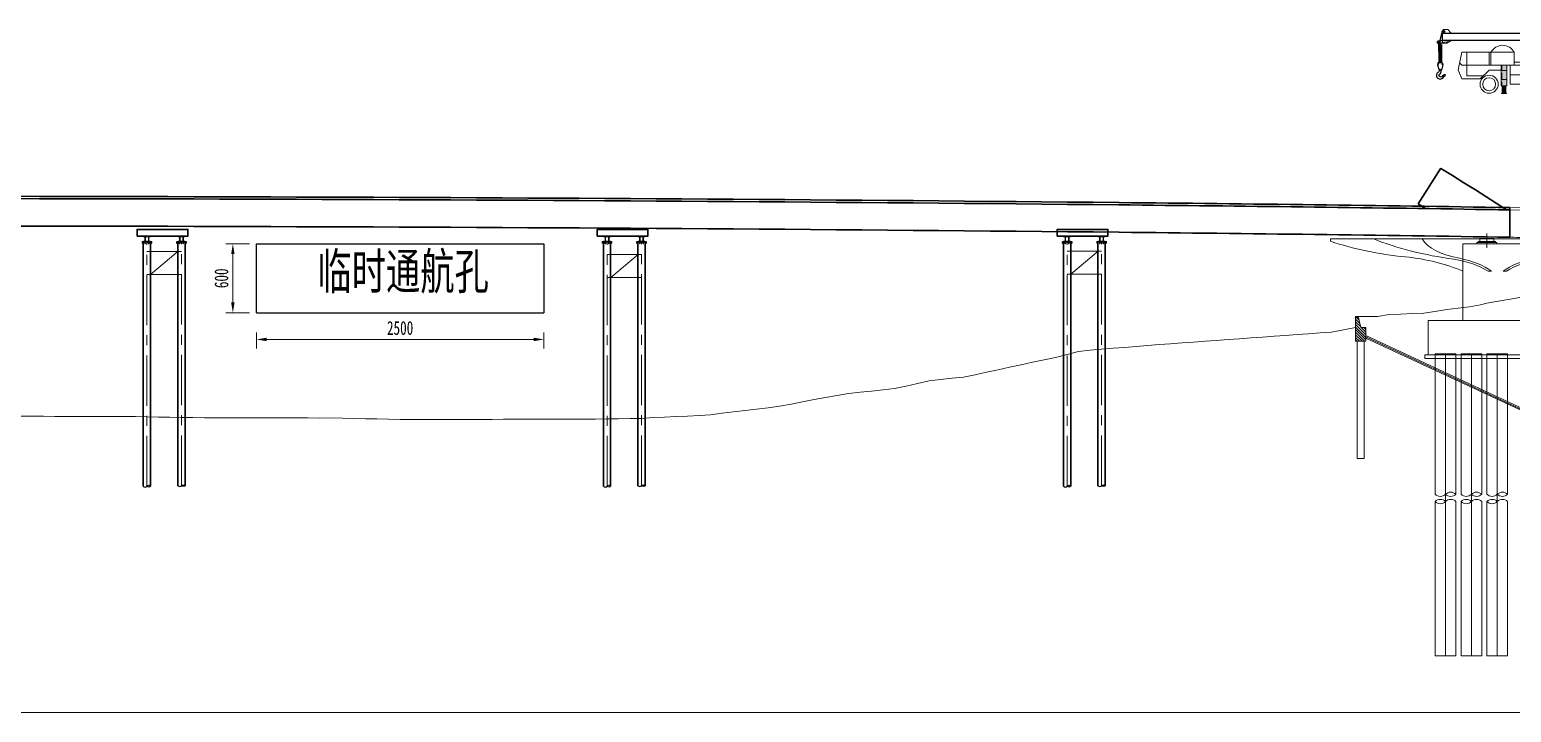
# Model space of a CAD drawing. Extents: x 1767995 to 4174245, y 542814 to 862564.
# Drawn here: x 2917973 to 3046798, y 702689 to 762047 of the extents above; entities that cross this region are included whole.
import ezdxf

# ---------------------------------------------------------------- set-up
doc = ezdxf.new("R2010")
doc.units = 0
doc.header["$LTSCALE"] = 3500
doc.linetypes.add('CENTER', pattern=[2, 1.25, -0.25, 0.25, -0.25])
doc.linetypes.add('DIVIDE', pattern=[1.25, 0.5, -0.25, 0, -0.25, 0, -0.25])
doc.layers.get('Defpoints').update_dxf_attribs({"color": 8})
for name, color, linetype, lineweight in [('1粗实线', 1, 'Continuous', 30), ('3中心线', 6, 'CENTER', 18), ('5文本', 7, 'Continuous', 15), ('6标注线', 7, 'Continuous', 13), ('7边界线', 75, 'DIVIDE', 13), ('文字', 7, 'Continuous', 15), ('桥 构造粗实', 1, 'Continuous', 30), ('细实线', 7, 'Continuous', 15)]:
    doc.layers.add(name, color=color, linetype=linetype, lineweight=lineweight)
doc.layers.add('GQ', color=1, linetype='Continuous')
doc.layers.add('M_Prof', color=2, linetype='Continuous')
doc.styles.add('wlx0.7', font='仿宋_GB2312.TTF', dxfattribs={"width": 0.7})
doc.styles.add('图内文字', font='仿宋_GB2312.TTF', dxfattribs={"width": 0.7})
doc.dimstyles.new('600', dxfattribs={"dimscale": 600, "dimtxt": 2, "dimasz": 1.5, "dimexe": 1, "dimexo": 1, "dimgap": 0.65, "dimtad": 1, "dimdec": 0, "dimlfac": 0.1, "dimzin": 0, "dimdsep": 46, "dimtxsty": 'wlx0.7', "dimcen": 0, "dimclrd": 7, "dimclre": 7, "dimclrt": 7, "dimadec": 0, "dimazin": 0, "dimtfac": 1, "dimtdec": 0, "dimtmove": 1, "dimatfit": 3, "dimfxl": 1, "dimtolj": 1, "dimtzin": 0, "dimlwd": 13, "dimlwe": 13, "dimarcsym": 1})

# ---------------------------------------------------------------- blocks, each defined once
blk = doc.blocks.new('gdfgdfg')
at = {"layer": '细实线'}
h = blk.add_hatch(dxfattribs=at)
h.set_pattern_fill('ANSI31', color=256, scale=0.05, style=0)
h.set_pattern_definition([(135, (360864.5, 28418.14), (112.253, 112.253), [])])
h.paths.add_polyline_path([(360864, 29668), (361114, 29668), (361314, 28818), (361764, 28818), (361764, 27998), (360864, 28418)])
h.paths.add_polyline_path([(360864, 28418), (361764, 27998), (361764, 27618), (360864, 27618)])
for p, q in [((387682, 36507), (358681, 36507)), ((358681, 36507), (358681, 36307)), ((370181, 36086), (376181, 36086)), ((370181, 36086), (370181, 33698)), ((371406, 36198), (373156, 36198)), ((371406, 36198), (373156, 36198)), ((371406, 36198), (373156, 36198)), ((371406, 36198), (373156, 36198)), ((371406, 36198), (371406, 36086)), ((371531, 36289), (373032, 36289)), ((371531, 36289), (373032, 36289)), ((371531, 36289), (373032, 36289)), ((371531, 36289), (373032, 36289)), ((371531, 36289), (371531, 36198)), ((371531, 36198), (373032, 36198)), ((371531, 36198), (373032, 36198)), ((371531, 36198), (373032, 36198)), ((371531, 36198), (373032, 36198)), ((371677, 36289), (371677, 36555)), ((371677, 36289), (371677, 36555)), ((371677, 36289), (371677, 36555)), ((371677, 36289), (371677, 36555)), ((371677, 36289), (371677, 36555)), ((371677, 36289), (371677, 36555)), ((371677, 36289), (371677, 36555)), ((371677, 36289), (371677, 36555)), ((371677, 36555), (372886, 36555)), ((372282, 36979), (372282, 35745)), ((372282, 36506), (372282, 36086)), ((372886, 36289), (372886, 36555)), ((372886, 36289), (372886, 36555)), ((372886, 36289), (372886, 36555)), ((372886, 36289), (372886, 36555)), ((372886, 36289), (372886, 36555)), ((372886, 36289), (372886, 36555)), ((373032, 36198), (373032, 36289)), ((373032, 36198), (373032, 36289)), ((373032, 36198), (373032, 36289)), ((373032, 36198), (373032, 36289)), ((373156, 36086), (373156, 36198)), ((373156, 36086), (373156, 36198)), ((373156, 36086), (373156, 36198)), ((373156, 36086), (373156, 36198)), ((370181, 29418), (370181, 33698)), ((372681, 33698), (372381, 33698)), ((373681, 33698), (373981, 33698)), ((371735, 30785), (372282, 30921)), ((372282, 30921), (378782, 32036)), ((360864, 28818), (360864, 29768)), ((360864, 29768), (361782, 29768)), ((360864, 29668), (361114, 29668)), ((360864, 29668), (360864, 27618)), ((361314, 28818), (361114, 29668)), ((361782, 29768), (362782, 29768)), ((362782, 29768), (363775, 29930)), ((363775, 29930), (364771, 29976)), ((364771, 29976), (365828, 30031)), ((365828, 30031), (366804, 30068)), ((366804, 30068), (367759, 30192)), ((367759, 30192), (368782, 30365)), ((368782, 30365), (369790, 30490)), ((369790, 30490), (370768, 30618)), ((370768, 30618), (371735, 30785)), ((356782, 28271), (357782, 28344)), ((357782, 28344), (358782, 28417)), ((358782, 28417), (360864, 28818)), ((361764, 28818), (361314, 28818)), ((361764, 27618), (361764, 28818)), ((367182, 29418), (379182, 29418)), ((367182, 26418), (367182, 29418)), ((367182, 29418), (379182, 29418)), ((367182, 26418), (367182, 29418)), ((369932, 29418), (376432, 29418)), ((369932, 29418), (376432, 29418)), ((339782, 27001), (340782, 27080)), ((340782, 27080), (341782, 27159)), ((341782, 27159), (342782, 27238)), ((342782, 27238), (343782, 27317)), ((343782, 27317), (344782, 27395)), ((344782, 27395), (345782, 27472)), ((345782, 27472), (346782, 27544)), ((346782, 27544), (347782, 27617)), ((347782, 27617), (348782, 27690)), ((348782, 27690), (349782, 27762)), ((349782, 27762), (350782, 27835)), ((350782, 27835), (351782, 27908)), ((351782, 27908), (352782, 27980)), ((352782, 27980), (353782, 28053)), ((353782, 28053), (354782, 28126)), ((354782, 28126), (355782, 28199)), ((355782, 28199), (356782, 28271)), ((360864, 27618), (361764, 27618)), ((361014, 27618), (361014, 17418)), ((361614, 27618), (361614, 17418)), ((361764, 28109), (384464, 17524)), ((361764, 27998), (383516, 17856)), ((361764, 27888), (384380, 17342)), ((331782, 25575), (332782, 25790)), ((332782, 25790), (333782, 26002)), ((333782, 26002), (334782, 26213)), ((334782, 26213), (335782, 26458)), ((335782, 26458), (336782, 26715)), ((336782, 26715), (337782, 26844)), ((337782, 26844), (338782, 26929)), ((338782, 26929), (339782, 27001)), ((366882, 26418), (379482, 26418)), ((366882, 26418), (366882, 26118)), ((366882, 26418), (379482, 26418)), ((366882, 26418), (366882, 26118)), ((366882, 26118), (379482, 26118)), ((366882, 26118), (379482, 26118)), ((369582, 26518), (367782, 26518)), ((367782, 26118), (367782, 26518)), ((369582, 26518), (367782, 26518)), ((367782, 26118), (367782, 26518)), ((367782, 26118), (367782, 14305)), ((367782, 26118), (367782, 14305)), ((368682, 274), (368682, 26518)), ((369582, 26118), (369582, 26518)), ((369582, 26118), (369582, 26518)), ((369582, 26118), (369582, 14305)), ((369582, 26118), (369582, 14305)), ((371832, 26518), (370032, 26518)), ((370032, 26118), (370032, 26518)), ((371832, 26518), (370032, 26518)), ((370032, 26118), (370032, 26518)), ((370032, 26118), (370032, 14305)), ((370032, 26118), (370032, 14305)), ((370932, 274), (370932, 26518)), ((371832, 26118), (371832, 26518)), ((371832, 26118), (371832, 26518)), ((371832, 26118), (371832, 14305)), ((371832, 26118), (371832, 14305)), ((374082, 26518), (372282, 26518)), ((372282, 26118), (372282, 26518)), ((374082, 26518), (372282, 26518)), ((372282, 26118), (372282, 26518)), ((372282, 26118), (372282, 14305)), ((372282, 26118), (372282, 14305)), ((373182, 274), (373182, 26518)), ((374082, 26118), (374082, 26518)), ((374082, 26118), (374082, 26518)), ((374082, 26118), (374082, 14305)), ((374082, 26118), (374082, 14305)), ((325782, 24389), (326782, 24496)), ((326782, 24496), (327782, 24700)), ((327782, 24700), (328782, 24915)), ((328782, 24915), (329782, 25130)), ((329782, 25130), (330782, 25349)), ((330782, 25349), (331782, 25575)), ((317782, 23173), (318782, 23280)), ((318782, 23280), (319782, 23387)), ((319782, 23387), (320782, 23494)), ((320782, 23494), (321782, 23699)), ((321782, 23699), (322782, 23930)), ((322782, 23930), (323782, 24162)), ((323782, 24162), (324782, 24282)), ((324782, 24282), (325782, 24389)), ((309782, 21829), (310782, 21972)), ((310782, 21972), (311782, 22152)), ((311782, 22152), (312782, 22343)), ((312782, 22343), (313782, 22534)), ((313782, 22534), (314782, 22726)), ((314782, 22726), (315782, 22910)), ((315782, 22910), (316782, 23066)), ((316782, 23066), (317782, 23173)), ((244782, 21108), (245782, 21097)), ((245782, 21097), (246782, 21089)), ((246782, 21089), (247782, 21081)), ((247782, 21081), (248782, 21073)), ((248782, 21073), (249782, 21075)), ((249782, 21075), (250782, 21077)), ((250782, 21077), (251782, 21074)), ((251782, 21074), (252782, 21071)), ((252782, 21071), (253782, 21069)), ((253782, 21069), (254782, 21058)), ((254782, 21058), (255782, 21033)), ((255782, 21033), (256782, 21017)), ((256782, 21017), (257782, 21003)), ((257782, 21003), (258782, 20989)), ((258782, 20989), (259782, 20975)), ((259782, 20975), (260782, 20969)), ((260782, 20969), (261782, 20965)), ((261782, 20965), (262782, 20960)), ((262782, 20960), (263782, 20956)), ((263782, 20956), (264782, 20958)), ((264782, 20958), (265782, 20966)), ((265782, 20966), (266782, 20961)), ((266782, 20961), (267782, 20955)), ((267782, 20955), (268782, 20948)), ((268782, 20948), (269782, 20942)), ((269782, 20942), (270782, 20936)), ((270782, 20936), (271782, 20941)), ((271782, 20941), (272782, 20932)), ((272782, 20932), (273782, 20906)), ((273782, 20906), (274782, 20880)), ((274782, 20880), (275782, 20855)), ((275782, 20855), (276782, 20831)), ((276782, 20831), (277782, 20822)), ((277782, 20822), (278782, 20818)), ((278782, 20818), (279782, 20814)), ((279782, 20814), (280782, 20810)), ((280782, 20810), (281782, 20806)), ((281782, 20806), (282782, 20810)), ((282782, 20810), (283782, 20817)), ((283782, 20817), (284782, 20820)), ((284782, 20820), (285782, 20822)), ((285782, 20822), (286782, 20825)), ((286782, 20825), (287782, 20828)), ((287782, 20828), (288782, 20828)), ((288782, 20828), (289782, 20828)), ((289782, 20828), (290782, 20828)), ((290782, 20828), (291782, 20829)), ((291782, 20829), (292782, 20829)), ((292782, 20829), (293782, 20836)), ((293782, 20836), (294782, 20850)), ((294782, 20850), (295782, 20863)), ((295782, 20863), (296782, 20876)), ((296782, 20876), (297782, 20889)), ((297782, 20889), (298782, 20902)), ((298782, 20902), (299782, 20970)), ((299782, 20970), (300782, 21019)), ((300782, 21019), (301782, 21063)), ((301782, 21063), (302782, 21107)), ((302782, 21107), (303782, 21151)), ((303782, 21151), (304782, 21229)), ((304782, 21229), (305782, 21355)), ((305782, 21355), (306782, 21473)), ((306782, 21473), (307782, 21592)), ((307782, 21592), (308782, 21710)), ((308782, 21710), (309782, 21829)), ((361614, 17418), (361014, 17418)), ((367782, 13672), (367782, 274)), ((367782, 13672), (367782, 274)), ((369582, 13672), (369582, 274)), ((369582, 13672), (369582, 274)), ((370032, 13672), (370032, 274)), ((370032, 13672), (370032, 274)), ((371832, 13672), (371832, 274)), ((371832, 13672), (371832, 274)), ((372282, 13672), (372282, 274)), ((372282, 13672), (372282, 274)), ((374082, 13672), (374082, 274)), ((374082, 13672), (374082, 274)), ((369582, 274), (367782, 274)), ((369582, 274), (367782, 274)), ((371832, 274), (370032, 274)), ((371832, 274), (370032, 274)), ((374082, 274), (372282, 274)), ((374082, 274), (372282, 274))]:
    blk.add_line(p, q, dxfattribs=at)
for centre, radius, start, end in [((280310, -5960229), 6000000, 88.9645624, 89.1026041), ((280310, -5960029), 6000000, 88.9645624, 89.1026041), ((280310, -5962609), 6000000, 89.0882783, 89.1026041), ((368232, 14755), 636, 225, 315), ((369132, 13855), 636, 45, 135), ((369132, 14755), 636, 225, 315), ((370482, 14755), 636, 225, 315), ((371382, 13855), 636, 45, 135), ((371382, 14755), 636, 225, 315), ((372732, 14755), 636, 225, 315), ((373632, 13855), 636, 45, 135), ((373632, 14755), 636, 225, 315), ((368232, 13222), 636, 45, 135), ((368232, 14122), 636, 225, 315), ((369132, 13222), 636, 45, 135), ((370482, 13222), 636, 45, 135), ((370482, 14122), 636, 225, 315), ((371382, 13222), 636, 45, 135), ((372732, 13222), 636, 45, 135), ((372732, 14122), 636, 225, 315), ((373632, 13222), 636, 45, 135)]:
    blk.add_arc(centre, radius, start, end, dxfattribs=at)
at = {"layer": '细实线', "extrusion": (0, 0, -1)}
for centre, major_axis, start_param, end_param in [((368545, 43534), (17500, 0), 1.7642209, 2.1695934), ((374138, 43802), (18704, 0), 1.8265835, 2.2468411), ((371528, 37240), (-5100, 0), -1.2471142, -0.2916899), ((363155, 29796), (10500, 0), -1.3765959, -0.8377016), ((367623, 31996), (-6096, 0), 1.9545984, 2.5494192), ((378740, 31996), (6096, 0), 3.7337661, 4.3285869), ((367324, 31713), (-6429, 0), 1.900542, 2.4760961), ((379039, 31713), (-6429, 0), 0.6654966, 1.2410507)]:
    blk.add_ellipse(centre, major_axis=major_axis, ratio=0.5, start_param=start_param, end_param=end_param, dxfattribs=at)
blk = doc.blocks.new('DDF')
at = {"layer": '细实线'}
h = blk.add_hatch(dxfattribs=at)
h.set_pattern_fill('ANGLE', color=2, scale=112.5)
h.set_pattern_definition([(0, (8719548.9, -1862973), (0, 785.8125), [571.5, -214.3125]), (90, (8719548.9, -1862973), (-785.8125, 5e-14), [571.5, -214.3125])])
h.paths.add_polyline_path([(8818271, -1201958), (8818721, -1201958), (8818721, -1201981), (8818271, -1201981)])
h.paths.add_polyline_path([(8818740, -1201301), (8818252, -1201301), (8818252, -1199938), (8818252, -1199527), (8818740, -1199527)])
edge = h.paths.add_edge_path()
edge.add_line((8818665, -1201301), (8818665, -1201958))
edge.add_line((8818327, -1201301), (8818327, -1201958))
edge.add_line((8818496, -1201301), (8818496, -1201958))
h = blk.add_hatch(color=2, dxfattribs=at)
h.dxf.hatch_style = 1
h.paths.add_polyline_path([(8818271, -1201958), (8818721, -1201958), (8818721, -1201981), (8818271, -1201981)])
h.paths.add_polyline_path([(8818740, -1201301), (8818252, -1201301), (8818252, -1199938), (8818252, -1199527), (8818740, -1199527)])
edge = h.paths.add_edge_path()
edge.add_line((8818665, -1201301), (8818665, -1201958))
edge.add_line((8818327, -1201301), (8818327, -1201958))
edge.add_line((8818496, -1201301), (8818496, -1201958))
h = blk.add_hatch(dxfattribs=at)
h.set_pattern_fill('ANGLE', color=2, scale=112.5)
h.set_pattern_definition([(0, (8729012.6, -1862962.85), (0, 785.8125), [571.5, -214.3125]), (90, (8729012.6, -1862962.85), (-785.8125, 5e-14), [571.5, -214.3125])])
h.paths.add_polyline_path([(8827735, -1201948), (8828185, -1201948), (8828185, -1201970), (8827735, -1201970)])
h.paths.add_polyline_path([(8828204, -1201291), (8827715, -1201291), (8827715, -1199928), (8827715, -1199516), (8828204, -1199516)])
edge = h.paths.add_edge_path()
edge.add_line((8828128, -1201291), (8828128, -1201948))
edge.add_line((8827791, -1201291), (8827791, -1201948))
edge.add_line((8827960, -1201291), (8827960, -1201948))
h = blk.add_hatch(color=2, dxfattribs=at)
h.dxf.hatch_style = 1
h.paths.add_polyline_path([(8827735, -1201948), (8828185, -1201948), (8828185, -1201970), (8827735, -1201970)])
h.paths.add_polyline_path([(8828204, -1201291), (8827715, -1201291), (8827715, -1199928), (8827715, -1199516), (8828204, -1199516)])
edge = h.paths.add_edge_path()
edge.add_line((8828128, -1201291), (8828128, -1201948))
edge.add_line((8827791, -1201291), (8827791, -1201948))
edge.add_line((8827960, -1201291), (8827960, -1201948))
h = blk.add_hatch(color=2, dxfattribs=at)
h.dxf.hatch_style = 1
h.paths.add_polyline_path([(8818271, -1201958), (8818721, -1201958), (8818721, -1201981), (8818271, -1201981)])
edge = h.paths.add_edge_path()
edge.add_line((8818665, -1201301), (8818665, -1201958))
edge.add_line((8818327, -1201301), (8818327, -1201958))
edge.add_line((8818496, -1201301), (8818496, -1201958))
edge.add_line((8818740, -1201301), (8818252, -1201301))
h = blk.add_hatch(color=2, dxfattribs=at)
h.dxf.hatch_style = 1
h.paths.add_polyline_path([(8818327, -1201301), (8818665, -1201301), (8818665, -1201958), (8818327, -1201958)], flags=17)
h.paths.add_polyline_path([(8818271, -1201958), (8818721, -1201958), (8818721, -1201981), (8818271, -1201981)])
edge = h.paths.add_edge_path()
edge.add_line((8818665, -1201301), (8818665, -1201958))
edge.add_line((8818327, -1201301), (8818327, -1201958))
edge.add_line((8818496, -1201301), (8818496, -1201958))
edge.add_line((8818740, -1201301), (8818252, -1201301))
h = blk.add_hatch(color=2, dxfattribs=at)
h.dxf.hatch_style = 1
h.paths.add_polyline_path([(8827735, -1201948), (8828185, -1201948), (8828185, -1201970), (8827735, -1201970)])
edge = h.paths.add_edge_path()
edge.add_line((8828128, -1201291), (8828128, -1201948))
edge.add_line((8827791, -1201291), (8827791, -1201948))
edge.add_line((8827960, -1201291), (8827960, -1201948))
edge.add_line((8828204, -1201291), (8827715, -1201291))
h = blk.add_hatch(color=2, dxfattribs=at)
h.dxf.hatch_style = 1
h.paths.add_polyline_path([(8827791, -1201291), (8828128, -1201291), (8828128, -1201948), (8827791, -1201948)], flags=17)
h.paths.add_polyline_path([(8827735, -1201948), (8828185, -1201948), (8828185, -1201970), (8827735, -1201970)])
edge = h.paths.add_edge_path()
edge.add_line((8828128, -1201291), (8828128, -1201948))
edge.add_line((8827791, -1201291), (8827791, -1201948))
edge.add_line((8827960, -1201291), (8827960, -1201948))
edge.add_line((8828204, -1201291), (8827715, -1201291))
at = {"color": 1}
for p in [(8831257, -1197953), (8829756, -1199251)]:
    blk.add_line(p, (8831257, -1199251), dxfattribs=at)
at = {"layer": 'GQ', "color": 1}
for p, q in [((8813082, -1196648), (8812931, -1197367)), ((8813214, -1196444), (8813082, -1196648)), ((8813150, -1197424), (8813115, -1196596)), ((8827650, -1196760), (8813139, -1196760)), ((8813615, -1196426), (8813215, -1196444)), ((8813936, -1196760), (8813615, -1196426)), ((8827650, -1196760), (8829624, -1197360)), ((8812714, -1197461), (8812764, -1197396)), ((8812719, -1197591), (8812714, -1197461)), ((8812771, -1197631), (8812719, -1197591)), ((8812764, -1197396), (8812931, -1197367)), ((8813515, -1197598), (8812771, -1197631)), ((8812804, -1197401), (8812824, -1199287)), ((8812888, -1197502), (8812899, -1199287)), ((8812931, -1197367), (8813148, -1197356)), ((8812977, -1197617), (8812988, -1199287)), ((8813051, -1197706), (8813061, -1199287)), ((8827650, -1197360), (8813139, -1197360)), ((8813889, -1197401), (8813515, -1197598)), ((8812767, -1199282), (8812711, -1199476)), ((8812764, -1199288), (8813131, -1199287)), ((8813133, -1199281), (8813191, -1199475)), ((8812711, -1199476), (8812849, -1199945)), ((8812844, -1199943), (8813051, -1199941)), ((8812881, -1199950), (8812890, -1200004)), ((8813011, -1200120), (8813014, -1200120)), ((8813032, -1200096), (8813038, -1199947)), ((8813191, -1199475), (8813055, -1199944))]:
    blk.add_line(p, q, dxfattribs=at)
for centre, radius in [((8813269, -1196585), 73.1), ((8813269, -1196585), 63.7), ((8813269, -1196585), 43.2), ((8812872, -1197492), 60), ((8812872, -1197492), 44.5), ((8812809, -1199341), 18.9), ((8813088, -1199335), 18.9), ((8812773, -1199470), 18.9), ((8812876, -1199893), 18.9), ((8813029, -1199892), 18.9), ((8813127, -1199464), 18.9)]:
    blk.add_circle(centre, radius, dxfattribs=at)
blk.add_open_spline([(8812885, -1199989), (8812881, -1200026), (8812856, -1200104), (8812649, -1200169), (8812557, -1200533), (8812861, -1200760), (8813202, -1200689), (8813239, -1200468), (8813432, -1200408), (8813335, -1200318), (8813191, -1200382), (8813117, -1200524), (8812911, -1200577), (8812794, -1200343), (8812978, -1200246), (8813019, -1200144), (8813038, -1200099)], degree=3, knots=[0, 0, 0, 0, 100.8346412, 189.8148354, 543.4037745, 801.3843434, 1082.540641, 1271.5856543, 1377.0112421, 1421.9397039, 1546.5281029, 1722.5352258, 1845.6797536, 2024.5094411, 2180.1749819, 2310.5689917, 2310.5689917, 2310.5689917, 2310.5689917], dxfattribs=at)
at = {"layer": '细实线', "color": 1}
for p, q in [((8813139, -1197548), (8813139, -1196760)), ((8822711, -1199251), (8823351, -1196769)), ((8823351, -1196769), (8825432, -1196769)), ((8824774, -1196769), (8824774, -1199251)), ((8825432, -1196769), (8825432, -1199251)), ((8829624, -1196769), (8826082, -1196769)), ((8826082, -1196769), (8826082, -1199251)), ((8831257, -1197953), (8829624, -1196769)), ((8812771, -1197631), (8813139, -1197548)), ((8813139, -1197548), (8813702, -1197460)), ((8823031, -1198010), (8825432, -1198010)), ((8826082, -1197953), (8825432, -1197953)), ((8831092, -1197833), (8826082, -1197833)), ((8826082, -1199251), (8826082, -1197953)), ((8831257, -1197953), (8826082, -1197953)), ((8827760, -1197953), (8827760, -1199251)), ((8828394, -1197015), (8828399, -1197000)), ((8828524, -1197833), (8828524, -1197953)), ((8814506, -1199921), (8814843, -1198391)), ((8814642, -1199303), (8814843, -1199516)), ((8814843, -1198391), (8815269, -1198391)), ((8815269, -1200441), (8815269, -1198391)), ((8815269, -1198391), (8817206, -1198391)), ((8817206, -1198391), (8819391, -1198391)), ((8817206, -1199516), (8817206, -1198391)), ((8817362, -1198391), (8817362, -1199516)), ((8819391, -1198391), (8819391, -1199516)), ((8819391, -1199251), (8823857, -1199251)), ((8822711, -1199251), (8825432, -1199251)), ((8823857, -1199251), (8824181, -1199516)), ((8825432, -1198245), (8826082, -1198245)), ((8825432, -1198564), (8826082, -1198564)), ((8827760, -1198602), (8826082, -1198602)), ((8829756, -1199251), (8826082, -1199251)), ((8814843, -1200689), (8814506, -1199921)), ((8814843, -1199516), (8815269, -1199516)), ((8815269, -1199516), (8817206, -1199516)), ((8816675, -1200441), (8815269, -1200441)), ((8817206, -1199938), (8816413, -1200689)), ((8817206, -1199516), (8828204, -1199516)), ((8817206, -1199938), (8818252, -1199938)), ((8819036, -1199516), (8819036, -1201171)), ((8819036, -1200344), (8820719, -1200344)), ((8820719, -1201171), (8820719, -1199516)), ((8827202, -1200143), (8826745, -1199516)), ((8827202, -1200770), (8827202, -1199516)), ((8827584, -1199516), (8827584, -1201291)), ((8828204, -1199516), (8829376, -1199516)), ((8828204, -1200226), (8829376, -1200226)), ((8828790, -1200226), (8828790, -1199516)), ((8829376, -1201282), (8829376, -1199516)), ((8816413, -1200689), (8814843, -1200689)), ((8819036, -1201171), (8820719, -1201171)), ((8820719, -1200770), (8821160, -1200770)), ((8822702, -1200770), (8823410, -1200770)), ((8824952, -1200770), (8825660, -1200770)), ((8827715, -1201291), (8827584, -1201291)), ((8828204, -1201282), (8829376, -1201282))]:
    blk.add_line(p, q, dxfattribs=at)
at = {"layer": '细实线', "color": 2}
for p, q in [((8818252, -1199938), (8818252, -1199527)), ((8818252, -1199527), (8818740, -1199527)), ((8818252, -1199938), (8818252, -1201301)), ((8818740, -1199527), (8818740, -1201301)), ((8827715, -1199928), (8827715, -1199516)), ((8827715, -1199516), (8828204, -1199516)), ((8827715, -1199928), (8827715, -1201291)), ((8828204, -1199516), (8828204, -1201291)), ((8818740, -1201301), (8818252, -1201301)), ((8818327, -1201301), (8818327, -1201958)), ((8818496, -1201301), (8818496, -1201958)), ((8818665, -1201301), (8818665, -1201958)), ((8828204, -1201291), (8827715, -1201291)), ((8827791, -1201291), (8827791, -1201948)), ((8827960, -1201291), (8827960, -1201948)), ((8828128, -1201291), (8828128, -1201948))]:
    blk.add_line(p, q, dxfattribs=at)
at = {"layer": '细实线', "color": 1}
for points in [[(8824181, -1199251), (8827584, -1199251), (8827584, -1199516), (8824181, -1199516)], [(8823004, -1199516), (8823143, -1199516), (8823143, -1200612), (8823004, -1200612)], [(8825292, -1199516), (8825431, -1199516), (8825431, -1200612), (8825292, -1200612)]]:
    blk.add_lwpolyline(points, close=True, dxfattribs=at)
at = {"layer": '细实线', "color": 2}
for points in [[(8818327, -1201301), (8818665, -1201301), (8818665, -1201958), (8818327, -1201958)], [(8827791, -1201291), (8828128, -1201291), (8828128, -1201948), (8827791, -1201948)], [(8818271, -1201958), (8818721, -1201958), (8818721, -1201981), (8818271, -1201981)], [(8827735, -1201948), (8828185, -1201948), (8828185, -1201970), (8827735, -1201970)]]:
    blk.add_lwpolyline(points, close=True, dxfattribs=at)
at = {"layer": '细实线', "color": 1}
for centre, radius in [((8827396, -1197373), 393), ((8828523, -1197373), 393), ((8829649, -1197373), 256), ((8817206, -1201171), 788), ((8817206, -1201171), 562), ((8821931, -1201171), 788), ((8821931, -1201171), 562), ((8824181, -1201171), 788), ((8824181, -1201171), 562), ((8826431, -1201171), 788), ((8826431, -1201171), 562)]:
    blk.add_circle(centre, radius, dxfattribs=at)
for centre, radius, start, end in [((8818377, -1198946), 1156, 28.65896, 151.34104), ((8821931, -1201171), 869, 90, 152.54634), ((8821931, -1201171), 869, 27.45366, 90), ((8824181, -1201171), 869, 90, 152.54634), ((8824181, -1201171), 869, 27.45366, 90), ((8826431, -1201171), 869, 90, 152.54634), ((8826431, -1201171), 869, 27.45366, 90)]:
    blk.add_arc(centre, radius, start, end, dxfattribs=at)
blk = doc.blocks.new('trret')
at = {"layer": '1粗实线'}
for p, q in [((3671816, 920589), (3671816, 941829)), ((3672446, 920589), (3672446, 941829)), ((3674816, 920637), (3674816, 941829)), ((3675446, 920637), (3675446, 941829)), ((3711816, 920589), (3711816, 941829)), ((3712446, 920589), (3712446, 941829)), ((3714816, 920637), (3714816, 941829)), ((3715446, 920637), (3715446, 941829)), ((3751816, 920589), (3751816, 941829)), ((3752446, 920589), (3752446, 941829)), ((3754816, 920637), (3754816, 941829)), ((3755446, 920637), (3755446, 941829))]:
    blk.add_line(p, q, dxfattribs=at)
for points in [[(3671275, 942333), (3675686, 942333), (3675686, 942921), (3671275, 942921)], [(3671816, 941679), (3671781, 941679), (3671731, 941729), (3671731, 941829), (3671731, 941729), (3671781, 941679)], [(3671731, 941829), (3672531, 941829)], [(3671987, 941829), (3671987, 941679), (3671975, 941679), (3671975, 941829), (3671975, 941679), (3671987, 941679)], [(3672287, 941829), (3672287, 941679), (3672275, 941679), (3672275, 941829), (3672275, 941679), (3672287, 941679)], [(3672531, 941729), (3672481, 941679), (3672531, 941729), (3672531, 941829)], [(3674816, 941679), (3674781, 941679), (3674731, 941729), (3674731, 941829), (3674731, 941729), (3674781, 941679)], [(3674731, 941829), (3675531, 941829)], [(3674987, 941829), (3674987, 941679), (3674975, 941679), (3674975, 941829), (3674975, 941679), (3674987, 941679)], [(3675287, 941829), (3675287, 941679), (3675275, 941679), (3675275, 941829), (3675275, 941679), (3675287, 941679)], [(3675531, 941729), (3675481, 941679), (3675531, 941729), (3675531, 941829)], [(3711275, 942333), (3715686, 942333), (3715686, 942921), (3711275, 942921)], [(3711816, 941679), (3711781, 941679), (3711731, 941729), (3711731, 941829), (3711731, 941729), (3711781, 941679)], [(3711731, 941829), (3712531, 941829)], [(3711987, 941829), (3711987, 941679), (3711975, 941679), (3711975, 941829), (3711975, 941679), (3711987, 941679)], [(3712287, 941829), (3712287, 941679), (3712275, 941679), (3712275, 941829), (3712275, 941679), (3712287, 941679)], [(3712531, 941729), (3712481, 941679), (3712531, 941729), (3712531, 941829)], [(3714816, 941679), (3714781, 941679), (3714731, 941729), (3714731, 941829), (3714731, 941729), (3714781, 941679)], [(3714731, 941829), (3715531, 941829)], [(3714987, 941829), (3714987, 941679), (3714975, 941679), (3714975, 941829), (3714975, 941679), (3714987, 941679)], [(3715287, 941829), (3715287, 941679), (3715275, 941679), (3715275, 941829), (3715275, 941679), (3715287, 941679)], [(3715531, 941729), (3715481, 941679), (3715531, 941729), (3715531, 941829)], [(3751275, 942333), (3755686, 942333), (3755686, 942921), (3751275, 942921)], [(3751816, 941679), (3751781, 941679), (3751731, 941729), (3751731, 941829), (3751731, 941729), (3751781, 941679)], [(3751731, 941829), (3752531, 941829)], [(3751987, 941829), (3751987, 941679), (3751975, 941679), (3751975, 941829), (3751975, 941679), (3751987, 941679)], [(3752287, 941829), (3752287, 941679), (3752275, 941679), (3752275, 941829), (3752275, 941679), (3752287, 941679)], [(3752531, 941729), (3752481, 941679), (3752531, 941729), (3752531, 941829)], [(3754816, 941679), (3754781, 941679), (3754731, 941729), (3754731, 941829), (3754731, 941729), (3754781, 941679)], [(3754731, 941829), (3755531, 941829)], [(3754987, 941829), (3754987, 941679), (3754975, 941679), (3754975, 941829), (3754975, 941679), (3754987, 941679)], [(3755287, 941829), (3755287, 941679), (3755275, 941679), (3755275, 941829), (3755275, 941679), (3755287, 941679)], [(3755531, 941729), (3755481, 941679), (3755531, 941729), (3755531, 941829)], [(3672481, 941679), (3672446, 941679)], [(3675481, 941679), (3675446, 941679)], [(3712481, 941679), (3712446, 941679)], [(3715481, 941679), (3715446, 941679)], [(3752481, 941679), (3752446, 941679)], [(3755481, 941679), (3755446, 941679)]]:
    blk.add_lwpolyline(points, close=True, dxfattribs=at)
for points in [[(3671731, 941845), (3671731, 941829), (3671731, 941845), (3672531, 941845), (3672531, 941829), (3672531, 941845)], [(3674731, 941845), (3674731, 941829), (3674731, 941845), (3675531, 941845), (3675531, 941829), (3675531, 941845)], [(3711731, 941845), (3711731, 941829), (3711731, 941845), (3712531, 941845), (3712531, 941829), (3712531, 941845)], [(3714731, 941845), (3714731, 941829), (3714731, 941845), (3715531, 941845), (3715531, 941829), (3715531, 941845)], [(3751731, 941845), (3751731, 941829), (3751731, 941845), (3752531, 941845), (3752531, 941829), (3752531, 941845)], [(3754731, 941845), (3754731, 941829), (3754731, 941845), (3755531, 941845), (3755531, 941829), (3755531, 941845)]]:
    blk.add_lwpolyline(points, dxfattribs=at)
at = {"layer": '3中心线'}
for p, q in [((3672131, 920589), (3672131, 941829)), ((3675131, 920637), (3675131, 941829)), ((3712131, 920589), (3712131, 941829)), ((3715131, 920637), (3715131, 941829)), ((3752131, 920589), (3752131, 941829)), ((3755131, 920637), (3755131, 941829)), ((3672131, 940996), (3675131, 940996)), ((3672451, 938996), (3674828, 940996)), ((3712131, 940746), (3715131, 940746)), ((3712451, 938746), (3714828, 940746)), ((3752131, 941034), (3755131, 941034)), ((3752451, 939034), (3754828, 941034)), ((3672131, 938996), (3675131, 938996)), ((3712131, 938746), (3715131, 938746)), ((3752131, 939034), (3755131, 939034))]:
    blk.add_line(p, q, dxfattribs=at)
at = {"layer": 'M_Prof'}
for p, q in [((3671275, 942901), (3675686, 942901)), ((3671275, 942353), (3675686, 942353)), ((3711275, 942901), (3715686, 942901)), ((3711275, 942353), (3715686, 942353)), ((3751275, 942901), (3755686, 942901)), ((3751275, 942353), (3755686, 942353))]:
    blk.add_line(p, q, dxfattribs=at)
for points in [[(3671831, 941845), (3672131, 941845), (3672131, 941863), (3672000, 941863, -0.4142136), (3671987, 941876), (3671987, 942302, -0.4142136), (3672000, 942315), (3672131, 942315), (3672131, 942333), (3671831, 942333), (3671831, 942315), (3671963, 942315, -0.4142136), (3671976, 942302), (3671976, 941876, -0.4142136), (3671963, 941863), (3671831, 941863)], [(3672131, 941845), (3672431, 941845), (3672431, 941863), (3672300, 941863, -0.4142136), (3672287, 941876), (3672287, 942302, -0.4142136), (3672300, 942315), (3672431, 942315), (3672431, 942333), (3672131, 942333), (3672131, 942315), (3672263, 942315, -0.4142136), (3672276, 942302), (3672276, 941876, -0.4142136), (3672263, 941863), (3672131, 941863)], [(3674831, 941845), (3675131, 941845), (3675131, 941863), (3675000, 941863, -0.4142136), (3674987, 941876), (3674987, 942302, -0.4142136), (3675000, 942315), (3675131, 942315), (3675131, 942333), (3674831, 942333), (3674831, 942315), (3674963, 942315, -0.4142136), (3674976, 942302), (3674976, 941876, -0.4142136), (3674963, 941863), (3674831, 941863)], [(3675131, 941845), (3675431, 941845), (3675431, 941863), (3675300, 941863, -0.4142136), (3675287, 941876), (3675287, 942302, -0.4142136), (3675300, 942315), (3675431, 942315), (3675431, 942333), (3675131, 942333), (3675131, 942315), (3675263, 942315, -0.4142136), (3675276, 942302), (3675276, 941876, -0.4142136), (3675263, 941863), (3675131, 941863)], [(3711831, 941845), (3712131, 941845), (3712131, 941863), (3712000, 941863, -0.4142136), (3711987, 941876), (3711987, 942302, -0.4142136), (3712000, 942315), (3712131, 942315), (3712131, 942333), (3711831, 942333), (3711831, 942315), (3711963, 942315, -0.4142136), (3711976, 942302), (3711976, 941876, -0.4142136), (3711963, 941863), (3711831, 941863)], [(3712131, 941845), (3712431, 941845), (3712431, 941863), (3712300, 941863, -0.4142136), (3712287, 941876), (3712287, 942302, -0.4142136), (3712300, 942315), (3712431, 942315), (3712431, 942333), (3712131, 942333), (3712131, 942315), (3712263, 942315, -0.4142136), (3712276, 942302), (3712276, 941876, -0.4142136), (3712263, 941863), (3712131, 941863)], [(3714831, 941845), (3715131, 941845), (3715131, 941863), (3715000, 941863, -0.4142136), (3714987, 941876), (3714987, 942302, -0.4142136), (3715000, 942315), (3715131, 942315), (3715131, 942333), (3714831, 942333), (3714831, 942315), (3714963, 942315, -0.4142136), (3714976, 942302), (3714976, 941876, -0.4142136), (3714963, 941863), (3714831, 941863)], [(3715131, 941845), (3715431, 941845), (3715431, 941863), (3715300, 941863, -0.4142136), (3715287, 941876), (3715287, 942302, -0.4142136), (3715300, 942315), (3715431, 942315), (3715431, 942333), (3715131, 942333), (3715131, 942315), (3715263, 942315, -0.4142136), (3715276, 942302), (3715276, 941876, -0.4142136), (3715263, 941863), (3715131, 941863)], [(3751831, 941845), (3752131, 941845), (3752131, 941863), (3752000, 941863, -0.4142136), (3751987, 941876), (3751987, 942302, -0.4142136), (3752000, 942315), (3752131, 942315), (3752131, 942333), (3751831, 942333), (3751831, 942315), (3751963, 942315, -0.4142136), (3751976, 942302), (3751976, 941876, -0.4142136), (3751963, 941863), (3751831, 941863)], [(3752131, 941845), (3752431, 941845), (3752431, 941863), (3752300, 941863, -0.4142136), (3752287, 941876), (3752287, 942302, -0.4142136), (3752300, 942315), (3752431, 942315), (3752431, 942333), (3752131, 942333), (3752131, 942315), (3752263, 942315, -0.4142136), (3752276, 942302), (3752276, 941876, -0.4142136), (3752263, 941863), (3752131, 941863)], [(3754831, 941845), (3755131, 941845), (3755131, 941863), (3755000, 941863, -0.4142136), (3754987, 941876), (3754987, 942302, -0.4142136), (3755000, 942315), (3755131, 942315), (3755131, 942333), (3754831, 942333), (3754831, 942315), (3754963, 942315, -0.4142136), (3754976, 942302), (3754976, 941876, -0.4142136), (3754963, 941863), (3754831, 941863)], [(3755131, 941845), (3755431, 941845), (3755431, 941863), (3755300, 941863, -0.4142136), (3755287, 941876), (3755287, 942302, -0.4142136), (3755300, 942315), (3755431, 942315), (3755431, 942333), (3755131, 942333), (3755131, 942315), (3755263, 942315, -0.4142136), (3755276, 942302), (3755276, 941876, -0.4142136), (3755263, 941863), (3755131, 941863)]]:
    blk.add_lwpolyline(points, format="xyb", close=True, dxfattribs=at)
for points in [[(3671816, 920589), (3671974, 920510), (3672131, 920589), (3672289, 920667), (3672446, 920589)], [(3672446, 920589), (3672289, 920510), (3672131, 920589)], [(3674816, 920637), (3674974, 920559), (3675131, 920637), (3675289, 920716), (3675446, 920637)], [(3675446, 920637), (3675289, 920559), (3675131, 920637)], [(3711816, 920589), (3711974, 920510), (3712131, 920589), (3712289, 920667), (3712446, 920589)], [(3712446, 920589), (3712289, 920510), (3712131, 920589)], [(3714816, 920637), (3714974, 920559), (3715131, 920637), (3715289, 920716), (3715446, 920637)], [(3715446, 920637), (3715289, 920559), (3715131, 920637)], [(3751816, 920589), (3751974, 920510), (3752131, 920589), (3752289, 920667), (3752446, 920589)], [(3752446, 920589), (3752289, 920510), (3752131, 920589)], [(3754816, 920637), (3754974, 920559), (3755131, 920637), (3755289, 920716), (3755446, 920637)], [(3755446, 920637), (3755289, 920559), (3755131, 920637)]]:
    blk.add_spline(points, degree=3, dxfattribs=at)
blk = doc.blocks.new('*D262')
at = {"color": 7, "linetype": 'Continuous', "lineweight": 13}
for p, q in [((2937684, 734325), (2937684, 735711)), ((2962684, 734325), (2962684, 735711)), ((2938584, 735111), (2961784, 735111))]:
    blk.add_line(p, q, dxfattribs=at)
at = {"color": 7}
for points in [[(2938584, 735261), (2938584, 734961), (2937684, 735111)], [(2961784, 735261), (2961784, 734961), (2962684, 735111)]]:
    blk.add_solid(points, dxfattribs=at)
at = {"layer": 'Defpoints', "color": 0}
for p in [(2962684, 735111), (2937684, 733725), (2962684, 733725)]:
    blk.add_point(p, dxfattribs=at)
at = {"color": 7, "insert": (2950184, 736101), "char_height": 1200, "attachment_point": 5, "style": 'wlx0.7'}
blk.add_mtext('\\A1;2500', dxfattribs=at)
blk = doc.blocks.new('*D263')
at = {"color": 7, "linetype": 'Continuous', "lineweight": 13}
for p, q in [((2937084, 743428), (2935043, 743428)), ((2935643, 742528), (2935643, 738328)), ((2937084, 737428), (2935043, 737428))]:
    blk.add_line(p, q, dxfattribs=at)
at = {"color": 7}
for points in [[(2935493, 742528), (2935793, 742528), (2935643, 743428)], [(2935493, 738328), (2935793, 738328), (2935643, 737428)]]:
    blk.add_solid(points, dxfattribs=at)
at = {"layer": 'Defpoints', "color": 0}
for p in [(2937684, 743428), (2935643, 737428), (2937684, 737428)]:
    blk.add_point(p, dxfattribs=at)
at = {"color": 7, "insert": (2934653, 740428), "char_height": 1200, "attachment_point": 5, "rotation": 90, "style": 'wlx0.7'}
blk.add_mtext('\\A1;600', dxfattribs=at)

msp = doc.modelspace()

# ---------------------------------------------------------------- linework, layer by layer
for p, q in [((2937684.4, 737427.6), (2937684.4, 743427.6)), ((2937684.4, 743427.6), (2962684.4, 743427.6)), ((2962684.4, 743427.6), (2962684.4, 737427.6)), ((2937684.4, 737427.6), (2962684.4, 737427.6))]:
    msp.add_line(p, q)
at = {"layer": '1粗实线'}
msp.add_line((3046672.8, 743996.8), (3046672.8, 746576.8), dxfattribs=at)
for points in [[(3040652.6, 749993.4), (3040672.8, 749981.2), (3041672.8, 749363.5), (3042672.8, 748739.4), (3043672.8, 748108.9), (3046384.7, 746381.3)], [(3038704.8, 746891.6), (3039338.6, 746487.2)]]:
    msp.add_lwpolyline(points, dxfattribs=at)
for points in [[(2842672.8, 747374.6, -0.00107357), (2869659.2, 747513.5), (2869673.9, 747513.5, -0.00324992), (3012668.1, 747013.1), (3012698.5, 747012.8, -0.00141572), (3046672.8, 746576.8, -0.00141345)], [(2842672.8, 747174.6, -0.00107356), (2869659.2, 747313.5), (2869673.9, 747313.5, -0.00324992), (3012668.1, 746813.1), (3012698.5, 746812.8, -0.00133237), (3044672.8, 746407.8, -0.00133237)], [(3044672.8, 746407.8, -0.00008334), (3046672.8, 746376.8, -0.00008286)], [(2842672.8, 744794.6, -0.00107356), (2869659.2, 744933.5), (2869673.9, 744933.5, -0.00324992), (3012668.1, 744433.1), (3012698.5, 744432.8, -0.00141572), (3046672.8, 743996.8)]]:
    msp.add_lwpolyline(points, format="xyb", dxfattribs=at)
at = {"layer": '5文本'}
msp.add_line((2730495, 702689.2, -0.3), (3211745, 702689.2, -0.3), dxfattribs=at)
at = {"layer": '7边界线'}
for p, q in [((3043797.8, 743427.8), (3043797.8, 743539.8)), ((3043797.8, 743427.8), (3043797.8, 743539.8)), ((3043797.8, 743427.8), (3043797.8, 743539.8)), ((3043797.8, 743427.8), (3043797.8, 743539.8)), ((3043922, 743539.8), (3043922, 743630.8)), ((3043922, 743539.8), (3043922, 743630.8)), ((3043922, 743539.8), (3043922, 743630.8)), ((3043922, 743539.8), (3043922, 743630.8))]:
    msp.add_line(p, q, dxfattribs=at)
at = {"layer": '桥 构造粗实'}
msp.add_line((3040652.5, 749993.5), (3038704.2, 746890.8), dxfattribs=at)

# ---------------------------------------------------------------- block references
at = {"color": 8}
msp.add_blockref('DDF', (-5772339.8, 1958472.8), dxfattribs=at)
at = {"layer": '6标注线'}
msp.add_blockref('trret', (-743958.3, -198238.7), dxfattribs=at)
at = {"layer": '文字'}
msp.add_blockref('gdfgdfg', (2672391.3, 707341.9), dxfattribs=at)

# ---------------------------------------------------------------- texts
at = {"layer": '5文本', "insert": (2942981.6, 742596.9), "char_height": 3125, "attachment_point": 1, "style": '图内文字'}
msp.add_mtext('临时通航孔', dxfattribs=at)

# ---------------------------------------------------------------- dimensions: what is measured, and where the dimension line sits
dim = msp.add_linear_dim(base=(2935643.3, 737427.6), p1=(2937684.4, 743427.6), p2=(2937684.4, 737427.6), angle=90, dimstyle='600')
dim.commit()
dim.dimension.update_dxf_attribs({"geometry": '*D263', "text_midpoint": (2934653.3, 740427.6)})
dim = msp.add_linear_dim(base=(2962684.4, 735111), p1=(2937684.4, 733724.6), p2=(2962684.4, 733724.6), dimstyle='600')
dim.commit()
dim.dimension.update_dxf_attribs({"geometry": '*D262', "text_midpoint": (2950184.4, 736101)})

doc.saveas('drawing.dxf')
